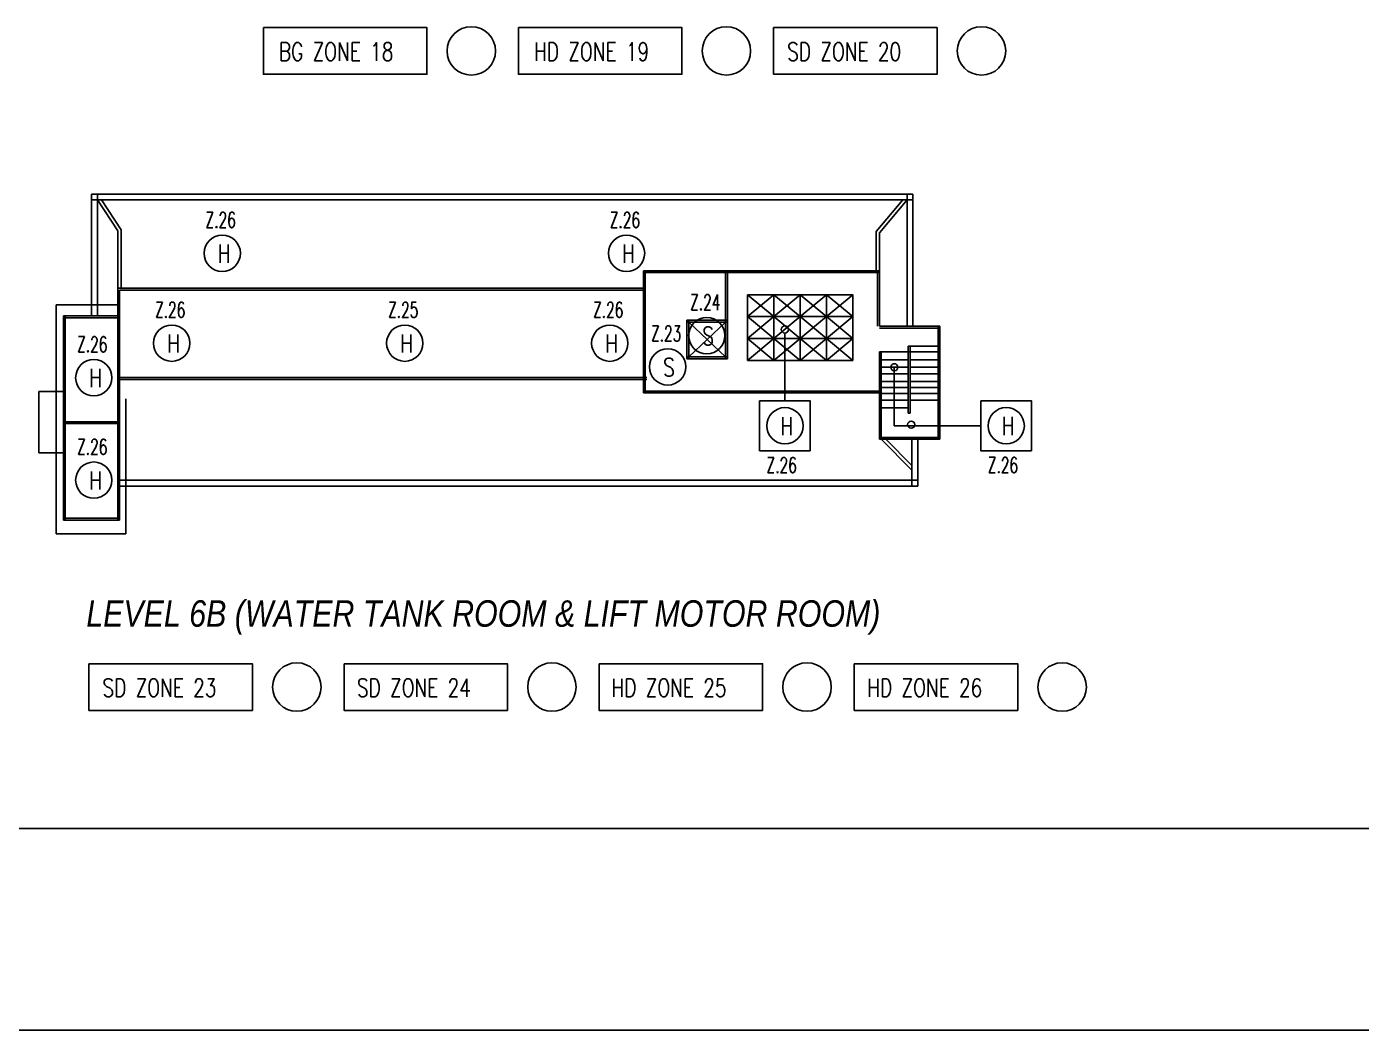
# Model space of a CAD drawing. Extents: x -3977 to 6343, y -1567 to 1206.
# Drawn here: x -3669.8 to -3504.4, y -1468.2 to -1343.9 of the extents above; entities that cross this region are included whole.
import ezdxf

# ---------------------------------------------------------------- set-up
doc = ezdxf.new("R2010")
doc.units = 0
doc.layers.get('0').update_dxf_attribs({"linetype": 'CONTINUOUS'})
for name, color, linetype in [('BUILD', 8, 'CONTINUOUS'), ('ESCAPE_LINE', 80, 'CONTINUOUS'), ('MIMIC_SIZE', 7, 'CONTINUOUS'), ('TEXT', 8, 'CONTINUOUS')]:
    doc.layers.add(name, color=color, linetype=linetype)
doc.styles.add('ARIAL_NARROW_ITALIC', font='ARIALNI.TTF')
doc.styles.add('BADAI', font='romans.shx', dxfattribs={"width": 0.65})
doc.styles.add('PLOT02__REVB$0$NARROW', font='SIMPLEX', dxfattribs={"width": 0.75})

msp = doc.modelspace()

# ---------------------------------------------------------------- linework, layer by layer
at = {"color": 7, "linetype": 'BYBLOCK'}
for points in [[(-3640.439, -1344.042), (-3620.19, -1344.042), (-3620.19, -1349.828), (-3640.439, -1349.828)], [(-3608.838, -1344.042), (-3588.589, -1344.042), (-3588.589, -1349.828), (-3608.838, -1349.828)], [(-3577.237, -1344.042), (-3556.987, -1344.042), (-3556.987, -1349.828), (-3577.237, -1349.828)], [(-3662.051, -1422.822), (-3641.801, -1422.822), (-3641.801, -1428.609), (-3662.051, -1428.609)], [(-3630.45, -1422.822), (-3610.2, -1422.822), (-3610.2, -1428.609), (-3630.45, -1428.609)], [(-3598.849, -1422.822), (-3578.599, -1422.822), (-3578.599, -1428.609), (-3598.849, -1428.609)], [(-3567.248, -1422.822), (-3546.998, -1422.822), (-3546.998, -1428.609), (-3567.248, -1428.609)]]:
    msp.add_lwpolyline(points, close=True, dxfattribs=at)
at = {"color": 1}
for points in [[(-3578.974, -1390.259), (-3572.711, -1390.259), (-3572.711, -1396.461), (-3578.974, -1396.461)], [(-3551.569, -1390.254), (-3545.305, -1390.254), (-3545.305, -1396.456), (-3551.569, -1396.456)]]:
    msp.add_lwpolyline(points, close=True, dxfattribs=at)
at = {"color": 1, "linetype": 'BYBLOCK'}
for centre, radius in [((-3614.684, -1346.935), 3), ((-3583.083, -1346.935), 3), ((-3551.482, -1346.935), 3), ((-3645.532, -1371.997), 2.25), ((-3595.457, -1371.997), 2.25), ((-3585.51, -1382.194), 2.25), ((-3651.791, -1383.129), 2.25), ((-3622.923, -1383.129), 2.25), ((-3597.531, -1383.129), 2.25), ((-3575.843, -1381.43), 0.441), ((-3661.442, -1387.404), 2.25), ((-3590.355, -1386.064), 2.25), ((-3562.288, -1386.11), 0.441), ((-3575.831, -1393.359, 2486.804), 2.25), ((-3548.426, -1393.354, 2486.804), 2.25), ((-3560.192, -1393.222), 0.441), ((-3661.442, -1400.094), 2.25), ((-3636.296, -1425.715), 3), ((-3604.695, -1425.715), 3), ((-3573.094, -1425.715), 3), ((-3541.493, -1425.715), 3)]:
    msp.add_circle(centre, radius, dxfattribs=at)
at = {"layer": 'ESCAPE_LINE', "color": 0}
msp.add_line((-3854.124, -1443.225), (-3369.124, -1443.225), dxfattribs=at)
at = {"layer": 'MIMIC_SIZE', "color": 0, "linetype": 'BYBLOCK'}
for p, q in [((-3661.726, -1379.756), (-3661.726, -1364.674)), ((-3661.726, -1364.674), (-3559.977, -1364.674)), ((-3661.726, -1365.397), (-3559.977, -1365.397)), ((-3661.002, -1379.756), (-3661.002, -1364.674)), ((-3658.47, -1369.224), (-3661.002, -1365.397)), ((-3658.056, -1369.1), (-3660.507, -1365.397)), ((-3564.546, -1369.312), (-3561.241, -1365.397)), ((-3564.133, -1369.464), (-3560.7, -1365.397)), ((-3560.7, -1364.674), (-3560.7, -1381.031)), ((-3559.977, -1364.674), (-3559.977, -1381.031)), ((-3658.47, -1376.33), (-3658.47, -1369.224)), ((-3658.056, -1376.33), (-3658.056, -1369.1)), ((-3564.546, -1374.166), (-3564.546, -1369.312)), ((-3564.133, -1374.166), (-3564.133, -1369.464)), ((-3593.369, -1374.166), (-3593.369, -1389.283)), ((-3564.133, -1374.166), (-3593.369, -1374.166)), ((-3564.133, -1374.393), (-3593.369, -1374.393)), ((-3593.142, -1374.166), (-3593.142, -1389.283)), ((-3583.182, -1374.393), (-3583.182, -1385.061)), ((-3582.955, -1374.393), (-3582.955, -1385.061)), ((-3564.36, -1381.031), (-3564.36, -1374.166)), ((-3564.133, -1381.031), (-3564.133, -1374.166)), ((-3658.47, -1405.047), (-3658.47, -1376.33)), ((-3658.47, -1376.33), (-3593.142, -1376.33)), ((-3658.242, -1405.047), (-3658.242, -1376.557)), ((-3658.242, -1376.557), (-3593.142, -1376.557)), ((-3658.47, -1378.395), (-3666.087, -1378.395)), ((-3666.087, -1378.395), (-3666.087, -1406.724)), ((-3577.209, -1377.141), (-3580.469, -1379.845)), ((-3577.209, -1379.845), (-3580.469, -1377.141)), ((-3573.949, -1377.141), (-3577.209, -1379.845)), ((-3573.949, -1379.845), (-3577.209, -1377.141)), ((-3570.689, -1377.141), (-3573.949, -1379.845)), ((-3570.689, -1379.845), (-3573.949, -1377.141)), ((-3567.429, -1377.141), (-3570.689, -1379.845)), ((-3567.429, -1379.845), (-3570.689, -1377.141)), ((-3665.209, -1379.756), (-3665.209, -1405.047)), ((-3658.242, -1379.756), (-3665.209, -1379.756)), ((-3658.242, -1379.983), (-3665.209, -1379.983)), ((-3664.982, -1379.756), (-3664.982, -1405.047)), ((-3582.955, -1380.292), (-3587.972, -1380.292)), ((-3587.972, -1380.292), (-3587.972, -1385.061)), ((-3587.744, -1380.292), (-3587.744, -1385.061)), ((-3577.209, -1379.845), (-3580.469, -1382.55)), ((-3577.209, -1382.55), (-3580.469, -1379.845)), ((-3573.949, -1379.845), (-3577.209, -1382.55)), ((-3573.949, -1382.55), (-3577.209, -1379.845)), ((-3570.689, -1379.845), (-3573.949, -1382.55)), ((-3570.689, -1382.55), (-3573.949, -1379.845)), ((-3567.429, -1379.845), (-3570.689, -1382.55)), ((-3567.429, -1382.55), (-3570.689, -1379.845)), ((-3582.955, -1380.52), (-3587.972, -1380.52)), ((-3583.182, -1380.52), (-3587.744, -1384.834)), ((-3583.182, -1384.834), (-3587.744, -1380.52)), ((-3556.641, -1381.031), (-3564.133, -1381.031)), ((-3556.641, -1381.258), (-3564.133, -1381.258)), ((-3556.868, -1395.035), (-3556.868, -1381.031)), ((-3556.641, -1395.035), (-3556.641, -1381.031)), ((-3577.209, -1382.55), (-3580.469, -1385.255)), ((-3577.209, -1385.255), (-3580.469, -1382.55)), ((-3573.949, -1382.55), (-3577.209, -1385.255)), ((-3573.949, -1385.255), (-3577.209, -1382.55)), ((-3570.689, -1382.55), (-3573.949, -1385.255)), ((-3570.689, -1385.255), (-3573.949, -1382.55)), ((-3567.429, -1382.55), (-3570.689, -1385.255)), ((-3567.429, -1385.255), (-3570.689, -1382.55)), ((-3560.566, -1383.499), (-3560.566, -1391.777)), ((-3560.566, -1383.499), (-3556.868, -1383.499)), ((-3560.339, -1383.499), (-3560.339, -1391.777)), ((-3582.955, -1384.834), (-3587.972, -1384.834)), ((-3582.955, -1385.061), (-3587.972, -1385.061)), ((-3564.133, -1389.283), (-3564.133, -1384.204)), ((-3564.133, -1384.204), (-3556.868, -1384.204)), ((-3563.906, -1384.204), (-3563.906, -1395.035)), ((-3563.906, -1385.2), (-3560.566, -1385.2)), ((-3560.339, -1385.2), (-3556.868, -1385.2)), ((-3563.906, -1386.11), (-3560.566, -1386.11)), ((-3563.906, -1386.913), (-3560.566, -1386.913)), ((-3560.339, -1386.11), (-3556.868, -1386.11)), ((-3560.339, -1386.913), (-3556.868, -1386.913)), ((-3658.47, -1387.39), (-3592.95, -1387.39)), ((-3658.47, -1387.617), (-3592.95, -1387.617)), ((-3563.906, -1387.87), (-3560.566, -1387.87)), ((-3563.906, -1388.614), (-3560.566, -1388.614)), ((-3560.339, -1387.87), (-3556.868, -1387.87)), ((-3560.339, -1388.614), (-3556.868, -1388.614)), ((-3668.268, -1396.727), (-3668.268, -1389.108)), ((-3668.268, -1389.108), (-3665.209, -1389.108)), ((-3657.495, -1406.724), (-3657.495, -1390.035)), ((-3593.369, -1389.056), (-3563.906, -1389.056)), ((-3593.369, -1389.283), (-3564.133, -1389.283)), ((-3564.133, -1389.283), (-3564.133, -1395.035)), ((-3563.906, -1389.35), (-3560.566, -1389.35)), ((-3563.906, -1390.176), (-3560.566, -1390.176)), ((-3560.339, -1389.35), (-3556.868, -1389.35)), ((-3560.339, -1390.176), (-3556.868, -1390.176)), ((-3563.906, -1391.145), (-3560.566, -1391.145)), ((-3560.566, -1391.777), (-3560.339, -1391.777)), ((-3665.209, -1392.865), (-3658.242, -1392.865)), ((-3665.209, -1393.093), (-3658.242, -1393.093)), ((-3564.133, -1394.808), (-3556.641, -1394.808)), ((-3564.133, -1395.035), (-3556.641, -1395.035)), ((-3563.906, -1395.035), (-3560.109, -1398.867)), ((-3563.324, -1395.035), (-3560.109, -1398.279)), ((-3560.109, -1400.82), (-3560.109, -1395.035)), ((-3559.386, -1400.82), (-3559.386, -1395.035)), ((-3665.209, -1396.727), (-3668.268, -1396.727)), ((-3658.242, -1400.097), (-3559.386, -1400.097)), ((-3658.242, -1400.82), (-3559.386, -1400.82)), ((-3665.209, -1404.82), (-3658.242, -1404.82)), ((-3665.209, -1405.047), (-3658.242, -1405.047)), ((-3666.087, -1406.724), (-3657.495, -1406.724))]:
    msp.add_line(p, q, dxfattribs=at)
at = {"layer": 'MIMIC_SIZE', "color": 1}
for p, q in [((-3575.843, -1381.871), (-3575.843, -1390.259)), ((-3562.288, -1386.11), (-3562.288, -1393.355)), ((-3562.288, -1393.355), (-3551.569, -1393.355))]:
    msp.add_line(p, q, dxfattribs=at)
at = {"layer": 'MIMIC_SIZE'}
msp.add_line((-3884.124, -1468.225), (-3339.124, -1468.225), dxfattribs=at)
at = {"layer": 'MIMIC_SIZE', "color": 0, "linetype": 'BYBLOCK'}
for points in [[(-3580.469, -1377.141), (-3577.209, -1377.141), (-3577.209, -1379.845), (-3580.469, -1379.845)], [(-3577.209, -1377.141), (-3573.949, -1377.141), (-3573.949, -1379.845), (-3577.209, -1379.845)], [(-3573.949, -1377.141), (-3570.689, -1377.141), (-3570.689, -1379.845), (-3573.949, -1379.845)], [(-3570.689, -1377.141), (-3567.429, -1377.141), (-3567.429, -1379.845), (-3570.689, -1379.845)], [(-3580.469, -1379.845), (-3577.209, -1379.845), (-3577.209, -1382.55), (-3580.469, -1382.55)], [(-3577.209, -1379.845), (-3573.949, -1379.845), (-3573.949, -1382.55), (-3577.209, -1382.55)], [(-3573.949, -1379.845), (-3570.689, -1379.845), (-3570.689, -1382.55), (-3573.949, -1382.55)], [(-3570.689, -1379.845), (-3567.429, -1379.845), (-3567.429, -1382.55), (-3570.689, -1382.55)], [(-3580.469, -1382.55), (-3577.209, -1382.55), (-3577.209, -1385.255), (-3580.469, -1385.255)], [(-3577.209, -1382.55), (-3573.949, -1382.55), (-3573.949, -1385.255), (-3577.209, -1385.255)], [(-3573.949, -1382.55), (-3570.689, -1382.55), (-3570.689, -1385.255), (-3573.949, -1385.255)], [(-3570.689, -1382.55), (-3567.429, -1382.55), (-3567.429, -1385.255), (-3570.689, -1385.255)]]:
    msp.add_lwpolyline(points, close=True, dxfattribs=at)

# ---------------------------------------------------------------- texts
at = {"color": 7, "style": 'PLOT02__REVB$0$NARROW', "width": 0.75}
for s, p in [('BG ZONE 18', (-3638.51, -1348.143)), ('HD ZONE 19', (-3606.909, -1348.143)), ('SD ZONE 20', (-3575.548, -1348.143)), ('SD ZONE 23', (-3660.362, -1426.924)), ('SD ZONE 24', (-3628.841, -1426.924)), ('HD ZONE 25', (-3597.319, -1426.924)), ('HD ZONE 26', (-3565.638, -1426.924))]:
    msp.add_text(s, height=2.2387, dxfattribs=at).set_placement(p)
at = {"color": 1, "linetype": 'BYBLOCK', "style": 'PLOT02__REVB$0$NARROW', "width": 0.75}
for s, p in [('H', (-3646.09, -1373.166, 7592.521)), ('H', (-3596.016, -1373.166, 7592.521)), ('S', (-3586.069, -1383.364, 7592.521)), ('H', (-3652.35, -1384.299, 7592.521)), ('H', (-3623.482, -1384.299, 7592.521)), ('H', (-3598.09, -1384.299, 7592.521)), ('S', (-3590.913, -1387.234, 7592.521)), ('H', (-3662.001, -1388.573, 7592.521)), ('H', (-3576.39, -1394.528, 10079.325)), ('H', (-3548.985, -1394.523, 10079.325)), ('H', (-3662.001, -1401.264, 7592.521))]:
    msp.add_text(s, height=2.255, dxfattribs=at).set_placement(p)
at = {"layer": 'BUILD', "color": 0, "linetype": 'BYBLOCK', "style": 'ARIAL_NARROW_ITALIC'}
msp.add_text('LEVEL 6B (WATER TANK ROOM & LIFT MOTOR ROOM)', height=3.28125, dxfattribs=at).set_placement((-3662.369, -1418.247))
at = {"layer": 'TEXT', "color": 1, "style": 'BADAI', "width": 0.65}
for s, p in [('Z.26', (-3647.594, -1368.829, -2486.804)), ('Z.26', (-3597.519, -1368.829, -2486.804)), ('Z.26', (-3653.853, -1379.961, -2486.804)), ('Z.25', (-3624.985, -1379.961, -2486.804)), ('Z.26', (-3599.593, -1379.961, -2486.804)), ('Z.24', (-3587.572, -1379.027, -2486.804)), ('Z.23', (-3592.417, -1382.896, -2486.804)), ('Z.26', (-3663.504, -1384.236, -2486.804)), ('Z.26', (-3663.504, -1396.926, -2486.804)), ('Z.26', (-3578.1, -1399.191, -2486.804)), ('Z.26', (-3550.694, -1399.186, -2486.804))]:
    msp.add_text(s, height=1.9203, dxfattribs=at).set_placement(p)

doc.saveas('drawing.dxf')
